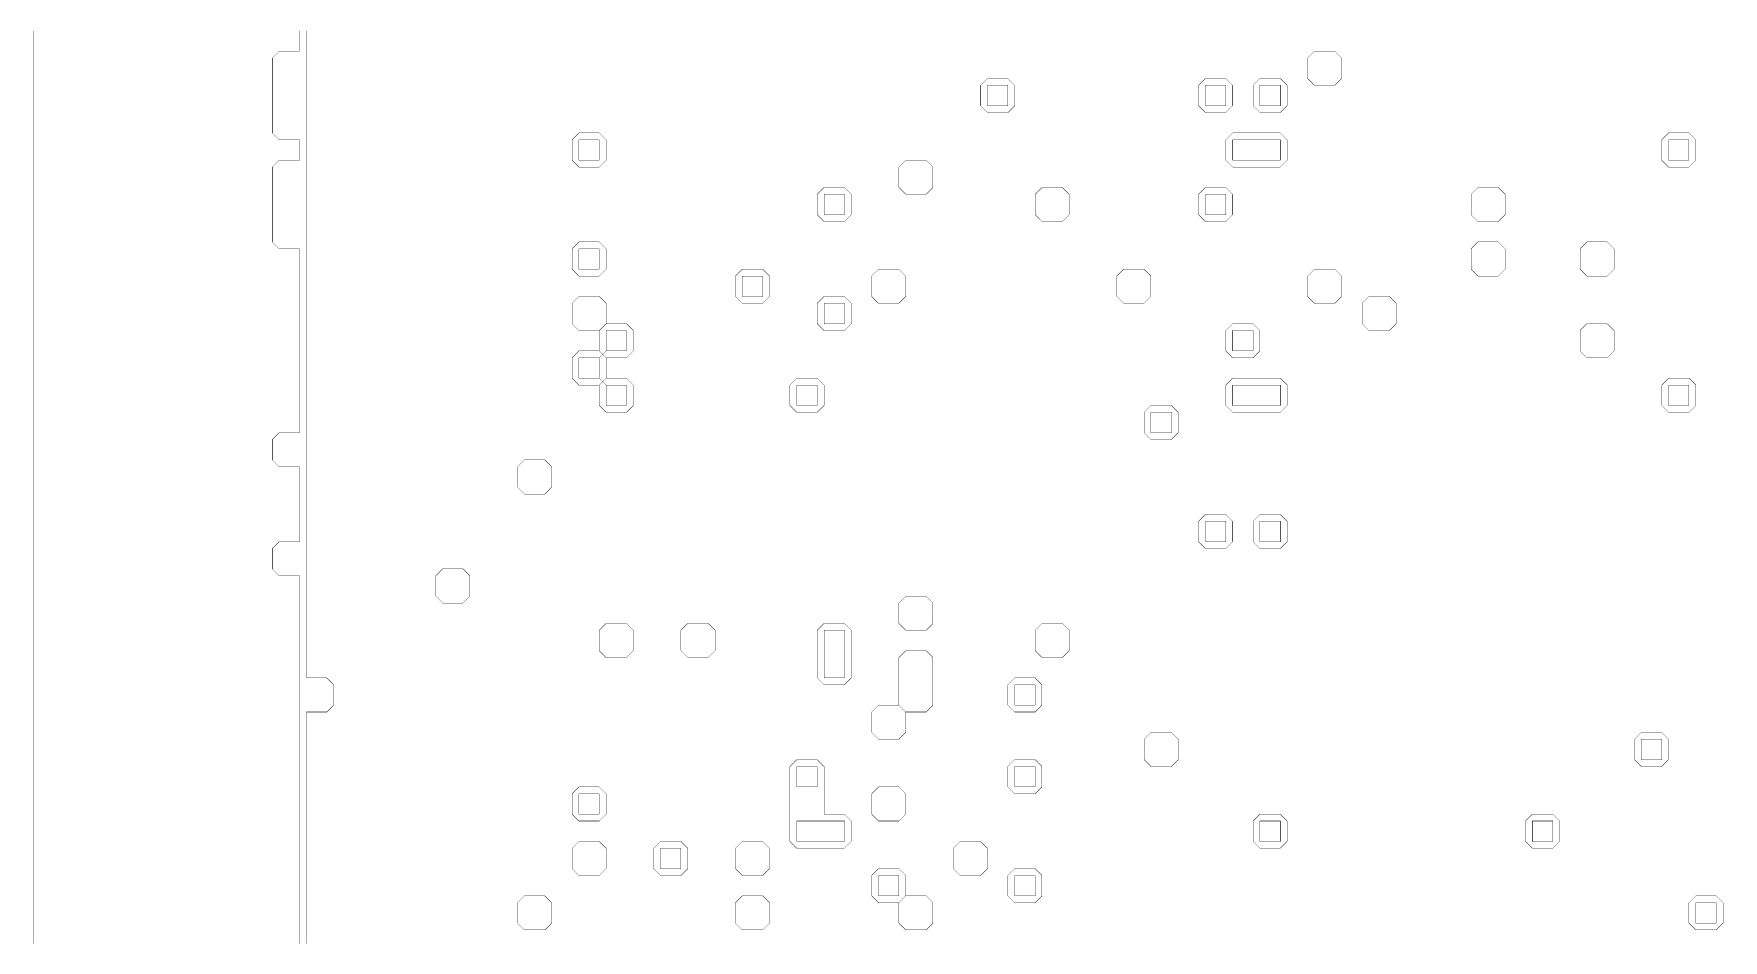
# Model space of a CAD drawing. Header units: metres. Extents: x 0 to 4990, y -4990 to 0.
# Drawn here: x 0 to 2422, y -2476 to -1176 of the extents above; entities that cross this region are included whole.
import ezdxf

# ---------------------------------------------------------------- set-up
doc = ezdxf.new("R2010")
doc.units = ezdxf.units.M
doc.layers.add('conductor', color=1, linetype='Continuous')
doc.layers.add('substrate', color=5, linetype='Continuous')

msp = doc.modelspace()

# ---------------------------------------------------------------- linework, layer by layer
at = {"layer": 'conductor', "const_width": 0.5}
msp.add_lwpolyline([(390.625, -1171.875), (390.625, -1181.640625), (390.625, -1191.40625), (390.625, -1201.171875), (390.625, -1210.9375), (390.625, -1220.703125), (390.625, -1230.46875), (390.625, -1240.234375), (390.625, -1250), (390.625, -1259.765625), (390.625, -1269.53125), (390.625, -1279.296875), (390.625, -1289.0625), (390.625, -1298.828125), (390.625, -1308.59375), (390.625, -1318.359375), (390.625, -1328.125), (390.625, -1337.890625), (390.625, -1347.65625), (390.625, -1357.421875), (390.625, -1367.1875), (390.625, -1376.953125), (390.625, -1386.71875), (390.625, -1396.484375), (390.625, -1406.25), (390.625, -1416.015625), (390.625, -1425.78125), (390.625, -1435.546875), (390.625, -1445.3125), (390.625, -1455.078125), (390.625, -1464.84375), (390.625, -1474.609375), (390.625, -1484.375), (390.625, -1494.140625), (390.625, -1503.90625), (390.625, -1513.671875), (390.625, -1523.4375), (390.625, -1533.203125), (390.625, -1542.96875), (390.625, -1552.734375), (390.625, -1562.5), (390.625, -1572.265625), (390.625, -1582.03125), (390.625, -1591.796875), (390.625, -1601.5625), (390.625, -1611.328125), (390.625, -1621.09375), (390.625, -1630.859375), (390.625, -1640.625), (390.625, -1650.390625), (390.625, -1660.15625), (390.625, -1669.921875), (390.625, -1679.6875), (390.625, -1689.453125), (390.625, -1699.21875), (390.625, -1708.984375), (390.625, -1718.75), (390.625, -1728.515625), (390.625, -1738.28125), (390.625, -1748.046875), (390.625, -1757.8125), (390.625, -1767.578125), (390.625, -1777.34375), (390.625, -1787.109375), (390.625, -1796.875), (390.625, -1806.640625), (390.625, -1816.40625), (390.625, -1826.171875), (390.625, -1835.9375), (390.625, -1845.703125), (390.625, -1855.46875), (390.625, -1865.234375), (390.625, -1875), (390.625, -1884.765625), (390.625, -1894.53125), (390.625, -1904.296875), (390.625, -1914.0625), (390.625, -1923.828125), (390.625, -1933.59375), (390.625, -1943.359375), (390.625, -1953.125), (390.625, -1962.890625), (390.625, -1972.65625), (390.625, -1982.421875), (390.625, -1992.1875), (390.625, -2001.953125), (390.625, -2011.71875), (390.625, -2021.484375), (390.625, -2031.25), (390.625, -2041.015625), (390.625, -2050.78125), (390.625, -2060.546875), (390.625, -2070.3125), (390.625, -2080.078125), (390.625, -2089.84375), (390.625, -2099.609375), (400.390625, -2099.609375), (410.15625, -2099.609375), (419.921875, -2099.609375), (429.6875, -2109.375), (429.6875, -2119.140625), (429.6875, -2128.90625), (429.6875, -2138.671875), (419.921875, -2148.4375), (410.15625, -2148.4375), (400.390625, -2148.4375), (390.625, -2148.4375), (390.625, -2158.203125), (390.625, -2167.96875), (390.625, -2177.734375), (390.625, -2187.5), (390.625, -2197.265625), (390.625, -2207.03125), (390.625, -2216.796875), (390.625, -2226.5625), (390.625, -2236.328125), (390.625, -2246.09375), (390.625, -2255.859375), (390.625, -2265.625), (390.625, -2275.390625), (390.625, -2285.15625), (390.625, -2294.921875), (390.625, -2304.6875), (390.625, -2314.453125), (390.625, -2324.21875), (390.625, -2333.984375), (390.625, -2343.75), (390.625, -2353.515625), (390.625, -2363.28125), (390.625, -2373.046875), (390.625, -2382.8125), (390.625, -2392.578125), (390.625, -2402.34375), (390.625, -2412.109375), (390.625, -2421.875), (390.625, -2431.640625), (390.625, -2441.40625), (390.625, -2451.171875), (390.625, -2460.9375), (390.625, -2470.703125), (390.625, -2480.46875)], dxfattribs=at)
for points in [[(1826.171875, -1210.9375), (1835.9375, -1201.171875), (1845.703125, -1201.171875), (1855.46875, -1201.171875), (1865.234375, -1201.171875), (1875, -1210.9375), (1875, -1220.703125), (1875, -1230.46875), (1875, -1240.234375), (1865.234375, -1250), (1855.46875, -1250), (1845.703125, -1250), (1835.9375, -1250), (1826.171875, -1240.234375), (1826.171875, -1230.46875), (1826.171875, -1220.703125)], [(1357.421875, -1250), (1367.1875, -1240.234375), (1376.953125, -1240.234375), (1386.71875, -1240.234375), (1396.484375, -1240.234375), (1406.25, -1250), (1406.25, -1259.765625), (1406.25, -1269.53125), (1406.25, -1279.296875), (1396.484375, -1289.0625), (1386.71875, -1289.0625), (1376.953125, -1289.0625), (1367.1875, -1289.0625), (1357.421875, -1279.296875), (1357.421875, -1269.53125), (1357.421875, -1259.765625)], [(1669.921875, -1250), (1679.6875, -1240.234375), (1689.453125, -1240.234375), (1699.21875, -1240.234375), (1708.984375, -1240.234375), (1718.75, -1250), (1718.75, -1259.765625), (1718.75, -1269.53125), (1718.75, -1279.296875), (1708.984375, -1289.0625), (1699.21875, -1289.0625), (1689.453125, -1289.0625), (1679.6875, -1289.0625), (1669.921875, -1279.296875), (1669.921875, -1269.53125), (1669.921875, -1259.765625)], [(1748.046875, -1250), (1757.8125, -1240.234375), (1767.578125, -1240.234375), (1777.34375, -1240.234375), (1787.109375, -1240.234375), (1796.875, -1250), (1796.875, -1259.765625), (1796.875, -1269.53125), (1796.875, -1279.296875), (1787.109375, -1289.0625), (1777.34375, -1289.0625), (1767.578125, -1289.0625), (1757.8125, -1289.0625), (1748.046875, -1279.296875), (1748.046875, -1269.53125), (1748.046875, -1259.765625)], [(771.484375, -1328.125), (781.25, -1318.359375), (791.015625, -1318.359375), (800.78125, -1318.359375), (810.546875, -1318.359375), (820.3125, -1328.125), (820.3125, -1337.890625), (820.3125, -1347.65625), (820.3125, -1357.421875), (810.546875, -1367.1875), (800.78125, -1367.1875), (791.015625, -1367.1875), (781.25, -1367.1875), (771.484375, -1357.421875), (771.484375, -1347.65625), (771.484375, -1337.890625)], [(1708.984375, -1328.125), (1718.75, -1318.359375), (1728.515625, -1318.359375), (1738.28125, -1318.359375), (1748.046875, -1318.359375), (1757.8125, -1318.359375), (1767.578125, -1318.359375), (1777.34375, -1318.359375), (1787.109375, -1318.359375), (1796.875, -1328.125), (1796.875, -1337.890625), (1796.875, -1347.65625), (1796.875, -1357.421875), (1787.109375, -1367.1875), (1777.34375, -1367.1875), (1767.578125, -1367.1875), (1757.8125, -1367.1875), (1748.046875, -1367.1875), (1738.28125, -1367.1875), (1728.515625, -1367.1875), (1718.75, -1367.1875), (1708.984375, -1357.421875), (1708.984375, -1347.65625), (1708.984375, -1337.890625)], [(2333.984375, -1328.125), (2343.75, -1318.359375), (2353.515625, -1318.359375), (2363.28125, -1318.359375), (2373.046875, -1318.359375), (2382.8125, -1328.125), (2382.8125, -1337.890625), (2382.8125, -1347.65625), (2382.8125, -1357.421875), (2373.046875, -1367.1875), (2363.28125, -1367.1875), (2353.515625, -1367.1875), (2343.75, -1367.1875), (2333.984375, -1357.421875), (2333.984375, -1347.65625), (2333.984375, -1337.890625)], [(1240.234375, -1367.1875), (1250, -1357.421875), (1259.765625, -1357.421875), (1269.53125, -1357.421875), (1279.296875, -1357.421875), (1289.0625, -1367.1875), (1289.0625, -1376.953125), (1289.0625, -1386.71875), (1289.0625, -1396.484375), (1279.296875, -1406.25), (1269.53125, -1406.25), (1259.765625, -1406.25), (1250, -1406.25), (1240.234375, -1396.484375), (1240.234375, -1386.71875), (1240.234375, -1376.953125)], [(1123.046875, -1406.25), (1132.8125, -1396.484375), (1142.578125, -1396.484375), (1152.34375, -1396.484375), (1162.109375, -1396.484375), (1171.875, -1406.25), (1171.875, -1416.015625), (1171.875, -1425.78125), (1171.875, -1435.546875), (1162.109375, -1445.3125), (1152.34375, -1445.3125), (1142.578125, -1445.3125), (1132.8125, -1445.3125), (1123.046875, -1435.546875), (1123.046875, -1425.78125), (1123.046875, -1416.015625)], [(1435.546875, -1406.25), (1445.3125, -1396.484375), (1455.078125, -1396.484375), (1464.84375, -1396.484375), (1474.609375, -1396.484375), (1484.375, -1406.25), (1484.375, -1416.015625), (1484.375, -1425.78125), (1484.375, -1435.546875), (1474.609375, -1445.3125), (1464.84375, -1445.3125), (1455.078125, -1445.3125), (1445.3125, -1445.3125), (1435.546875, -1435.546875), (1435.546875, -1425.78125), (1435.546875, -1416.015625)], [(1669.921875, -1406.25), (1679.6875, -1396.484375), (1689.453125, -1396.484375), (1699.21875, -1396.484375), (1708.984375, -1396.484375), (1718.75, -1406.25), (1718.75, -1416.015625), (1718.75, -1425.78125), (1718.75, -1435.546875), (1708.984375, -1445.3125), (1699.21875, -1445.3125), (1689.453125, -1445.3125), (1679.6875, -1445.3125), (1669.921875, -1435.546875), (1669.921875, -1425.78125), (1669.921875, -1416.015625)], [(2060.546875, -1406.25), (2070.3125, -1396.484375), (2080.078125, -1396.484375), (2089.84375, -1396.484375), (2099.609375, -1396.484375), (2109.375, -1406.25), (2109.375, -1416.015625), (2109.375, -1425.78125), (2109.375, -1435.546875), (2099.609375, -1445.3125), (2089.84375, -1445.3125), (2080.078125, -1445.3125), (2070.3125, -1445.3125), (2060.546875, -1435.546875), (2060.546875, -1425.78125), (2060.546875, -1416.015625)], [(771.484375, -1484.375), (781.25, -1474.609375), (791.015625, -1474.609375), (800.78125, -1474.609375), (810.546875, -1474.609375), (820.3125, -1484.375), (820.3125, -1494.140625), (820.3125, -1503.90625), (820.3125, -1513.671875), (810.546875, -1523.4375), (800.78125, -1523.4375), (791.015625, -1523.4375), (781.25, -1523.4375), (771.484375, -1513.671875), (771.484375, -1503.90625), (771.484375, -1494.140625)], [(2060.546875, -1484.375), (2070.3125, -1474.609375), (2080.078125, -1474.609375), (2089.84375, -1474.609375), (2099.609375, -1474.609375), (2109.375, -1484.375), (2109.375, -1494.140625), (2109.375, -1503.90625), (2109.375, -1513.671875), (2099.609375, -1523.4375), (2089.84375, -1523.4375), (2080.078125, -1523.4375), (2070.3125, -1523.4375), (2060.546875, -1513.671875), (2060.546875, -1503.90625), (2060.546875, -1494.140625)], [(2216.796875, -1484.375), (2226.5625, -1474.609375), (2236.328125, -1474.609375), (2246.09375, -1474.609375), (2255.859375, -1474.609375), (2265.625, -1484.375), (2265.625, -1494.140625), (2265.625, -1503.90625), (2265.625, -1513.671875), (2255.859375, -1523.4375), (2246.09375, -1523.4375), (2236.328125, -1523.4375), (2226.5625, -1523.4375), (2216.796875, -1513.671875), (2216.796875, -1503.90625), (2216.796875, -1494.140625)], [(1005.859375, -1523.4375), (1015.625, -1513.671875), (1025.390625, -1513.671875), (1035.15625, -1513.671875), (1044.921875, -1513.671875), (1054.6875, -1523.4375), (1054.6875, -1533.203125), (1054.6875, -1542.96875), (1054.6875, -1552.734375), (1044.921875, -1562.5), (1035.15625, -1562.5), (1025.390625, -1562.5), (1015.625, -1562.5), (1005.859375, -1552.734375), (1005.859375, -1542.96875), (1005.859375, -1533.203125)], [(1201.171875, -1523.4375), (1210.9375, -1513.671875), (1220.703125, -1513.671875), (1230.46875, -1513.671875), (1240.234375, -1513.671875), (1250, -1523.4375), (1250, -1533.203125), (1250, -1542.96875), (1250, -1552.734375), (1240.234375, -1562.5), (1230.46875, -1562.5), (1220.703125, -1562.5), (1210.9375, -1562.5), (1201.171875, -1552.734375), (1201.171875, -1542.96875), (1201.171875, -1533.203125)], [(1552.734375, -1523.4375), (1562.5, -1513.671875), (1572.265625, -1513.671875), (1582.03125, -1513.671875), (1591.796875, -1513.671875), (1601.5625, -1523.4375), (1601.5625, -1533.203125), (1601.5625, -1542.96875), (1601.5625, -1552.734375), (1591.796875, -1562.5), (1582.03125, -1562.5), (1572.265625, -1562.5), (1562.5, -1562.5), (1552.734375, -1552.734375), (1552.734375, -1542.96875), (1552.734375, -1533.203125)], [(1826.171875, -1523.4375), (1835.9375, -1513.671875), (1845.703125, -1513.671875), (1855.46875, -1513.671875), (1865.234375, -1513.671875), (1875, -1523.4375), (1875, -1533.203125), (1875, -1542.96875), (1875, -1552.734375), (1865.234375, -1562.5), (1855.46875, -1562.5), (1845.703125, -1562.5), (1835.9375, -1562.5), (1826.171875, -1552.734375), (1826.171875, -1542.96875), (1826.171875, -1533.203125)], [(771.484375, -1562.5), (781.25, -1552.734375), (791.015625, -1552.734375), (800.78125, -1552.734375), (810.546875, -1552.734375), (820.3125, -1562.5), (820.3125, -1572.265625), (820.3125, -1582.03125), (820.3125, -1591.796875), (810.546875, -1601.5625), (800.78125, -1601.5625), (791.015625, -1601.5625), (781.25, -1601.5625), (771.484375, -1591.796875), (771.484375, -1582.03125), (771.484375, -1572.265625)], [(1123.046875, -1562.5), (1132.8125, -1552.734375), (1142.578125, -1552.734375), (1152.34375, -1552.734375), (1162.109375, -1552.734375), (1171.875, -1562.5), (1171.875, -1572.265625), (1171.875, -1582.03125), (1171.875, -1591.796875), (1162.109375, -1601.5625), (1152.34375, -1601.5625), (1142.578125, -1601.5625), (1132.8125, -1601.5625), (1123.046875, -1591.796875), (1123.046875, -1582.03125), (1123.046875, -1572.265625)], [(1904.296875, -1562.5), (1914.0625, -1552.734375), (1923.828125, -1552.734375), (1933.59375, -1552.734375), (1943.359375, -1552.734375), (1953.125, -1562.5), (1953.125, -1572.265625), (1953.125, -1582.03125), (1953.125, -1591.796875), (1943.359375, -1601.5625), (1933.59375, -1601.5625), (1923.828125, -1601.5625), (1914.0625, -1601.5625), (1904.296875, -1591.796875), (1904.296875, -1582.03125), (1904.296875, -1572.265625)], [(810.546875, -1601.5625), (820.3125, -1591.796875), (830.078125, -1591.796875), (839.84375, -1591.796875), (849.609375, -1591.796875), (859.375, -1601.5625), (859.375, -1611.328125), (859.375, -1621.09375), (859.375, -1630.859375), (849.609375, -1640.625), (839.84375, -1640.625), (830.078125, -1640.625), (820.3125, -1640.625), (810.546875, -1630.859375), (810.546875, -1621.09375), (810.546875, -1611.328125)], [(1708.984375, -1601.5625), (1718.75, -1591.796875), (1728.515625, -1591.796875), (1738.28125, -1591.796875), (1748.046875, -1591.796875), (1757.8125, -1601.5625), (1757.8125, -1611.328125), (1757.8125, -1621.09375), (1757.8125, -1630.859375), (1748.046875, -1640.625), (1738.28125, -1640.625), (1728.515625, -1640.625), (1718.75, -1640.625), (1708.984375, -1630.859375), (1708.984375, -1621.09375), (1708.984375, -1611.328125)], [(2216.796875, -1601.5625), (2226.5625, -1591.796875), (2236.328125, -1591.796875), (2246.09375, -1591.796875), (2255.859375, -1591.796875), (2265.625, -1601.5625), (2265.625, -1611.328125), (2265.625, -1621.09375), (2265.625, -1630.859375), (2255.859375, -1640.625), (2246.09375, -1640.625), (2236.328125, -1640.625), (2226.5625, -1640.625), (2216.796875, -1630.859375), (2216.796875, -1621.09375), (2216.796875, -1611.328125)], [(771.484375, -1640.625), (781.25, -1630.859375), (791.015625, -1630.859375), (800.78125, -1630.859375), (810.546875, -1630.859375), (820.3125, -1640.625), (820.3125, -1650.390625), (820.3125, -1660.15625), (820.3125, -1669.921875), (810.546875, -1679.6875), (800.78125, -1679.6875), (791.015625, -1679.6875), (781.25, -1679.6875), (771.484375, -1669.921875), (771.484375, -1660.15625), (771.484375, -1650.390625)], [(810.546875, -1679.6875), (820.3125, -1669.921875), (830.078125, -1669.921875), (839.84375, -1669.921875), (849.609375, -1669.921875), (859.375, -1679.6875), (859.375, -1689.453125), (859.375, -1699.21875), (859.375, -1708.984375), (849.609375, -1718.75), (839.84375, -1718.75), (830.078125, -1718.75), (820.3125, -1718.75), (810.546875, -1708.984375), (810.546875, -1699.21875), (810.546875, -1689.453125)], [(1083.984375, -1679.6875), (1093.75, -1669.921875), (1103.515625, -1669.921875), (1113.28125, -1669.921875), (1123.046875, -1669.921875), (1132.8125, -1679.6875), (1132.8125, -1689.453125), (1132.8125, -1699.21875), (1132.8125, -1708.984375), (1123.046875, -1718.75), (1113.28125, -1718.75), (1103.515625, -1718.75), (1093.75, -1718.75), (1083.984375, -1708.984375), (1083.984375, -1699.21875), (1083.984375, -1689.453125)], [(1708.984375, -1679.6875), (1718.75, -1669.921875), (1728.515625, -1669.921875), (1738.28125, -1669.921875), (1748.046875, -1669.921875), (1757.8125, -1669.921875), (1767.578125, -1669.921875), (1777.34375, -1669.921875), (1787.109375, -1669.921875), (1796.875, -1679.6875), (1796.875, -1689.453125), (1796.875, -1699.21875), (1796.875, -1708.984375), (1787.109375, -1718.75), (1777.34375, -1718.75), (1767.578125, -1718.75), (1757.8125, -1718.75), (1748.046875, -1718.75), (1738.28125, -1718.75), (1728.515625, -1718.75), (1718.75, -1718.75), (1708.984375, -1708.984375), (1708.984375, -1699.21875), (1708.984375, -1689.453125)], [(2333.984375, -1679.6875), (2343.75, -1669.921875), (2353.515625, -1669.921875), (2363.28125, -1669.921875), (2373.046875, -1669.921875), (2382.8125, -1679.6875), (2382.8125, -1689.453125), (2382.8125, -1699.21875), (2382.8125, -1708.984375), (2373.046875, -1718.75), (2363.28125, -1718.75), (2353.515625, -1718.75), (2343.75, -1718.75), (2333.984375, -1708.984375), (2333.984375, -1699.21875), (2333.984375, -1689.453125)], [(1591.796875, -1718.75), (1601.5625, -1708.984375), (1611.328125, -1708.984375), (1621.09375, -1708.984375), (1630.859375, -1708.984375), (1640.625, -1718.75), (1640.625, -1728.515625), (1640.625, -1738.28125), (1640.625, -1748.046875), (1630.859375, -1757.8125), (1621.09375, -1757.8125), (1611.328125, -1757.8125), (1601.5625, -1757.8125), (1591.796875, -1748.046875), (1591.796875, -1738.28125), (1591.796875, -1728.515625)], [(693.359375, -1796.875), (703.125, -1787.109375), (712.890625, -1787.109375), (722.65625, -1787.109375), (732.421875, -1787.109375), (742.1875, -1796.875), (742.1875, -1806.640625), (742.1875, -1816.40625), (742.1875, -1826.171875), (732.421875, -1835.9375), (722.65625, -1835.9375), (712.890625, -1835.9375), (703.125, -1835.9375), (693.359375, -1826.171875), (693.359375, -1816.40625), (693.359375, -1806.640625)], [(1669.921875, -1875), (1679.6875, -1865.234375), (1689.453125, -1865.234375), (1699.21875, -1865.234375), (1708.984375, -1865.234375), (1718.75, -1875), (1718.75, -1884.765625), (1718.75, -1894.53125), (1718.75, -1904.296875), (1708.984375, -1914.0625), (1699.21875, -1914.0625), (1689.453125, -1914.0625), (1679.6875, -1914.0625), (1669.921875, -1904.296875), (1669.921875, -1894.53125), (1669.921875, -1884.765625)], [(1748.046875, -1875), (1757.8125, -1865.234375), (1767.578125, -1865.234375), (1777.34375, -1865.234375), (1787.109375, -1865.234375), (1796.875, -1875), (1796.875, -1884.765625), (1796.875, -1894.53125), (1796.875, -1904.296875), (1787.109375, -1914.0625), (1777.34375, -1914.0625), (1767.578125, -1914.0625), (1757.8125, -1914.0625), (1748.046875, -1904.296875), (1748.046875, -1894.53125), (1748.046875, -1884.765625)], [(576.171875, -1953.125), (585.9375, -1943.359375), (595.703125, -1943.359375), (605.46875, -1943.359375), (615.234375, -1943.359375), (625, -1953.125), (625, -1962.890625), (625, -1972.65625), (625, -1982.421875), (615.234375, -1992.1875), (605.46875, -1992.1875), (595.703125, -1992.1875), (585.9375, -1992.1875), (576.171875, -1982.421875), (576.171875, -1972.65625), (576.171875, -1962.890625)], [(1240.234375, -1992.1875), (1250, -1982.421875), (1259.765625, -1982.421875), (1269.53125, -1982.421875), (1279.296875, -1982.421875), (1289.0625, -1992.1875), (1289.0625, -2001.953125), (1289.0625, -2011.71875), (1289.0625, -2021.484375), (1279.296875, -2031.25), (1269.53125, -2031.25), (1259.765625, -2031.25), (1250, -2031.25), (1240.234375, -2021.484375), (1240.234375, -2011.71875), (1240.234375, -2001.953125)], [(810.546875, -2031.25), (820.3125, -2021.484375), (830.078125, -2021.484375), (839.84375, -2021.484375), (849.609375, -2021.484375), (859.375, -2031.25), (859.375, -2041.015625), (859.375, -2050.78125), (859.375, -2060.546875), (849.609375, -2070.3125), (839.84375, -2070.3125), (830.078125, -2070.3125), (820.3125, -2070.3125), (810.546875, -2060.546875), (810.546875, -2050.78125), (810.546875, -2041.015625)], [(927.734375, -2031.25), (937.5, -2021.484375), (947.265625, -2021.484375), (957.03125, -2021.484375), (966.796875, -2021.484375), (976.5625, -2031.25), (976.5625, -2041.015625), (976.5625, -2050.78125), (976.5625, -2060.546875), (966.796875, -2070.3125), (957.03125, -2070.3125), (947.265625, -2070.3125), (937.5, -2070.3125), (927.734375, -2060.546875), (927.734375, -2050.78125), (927.734375, -2041.015625)], [(1123.046875, -2031.25), (1132.8125, -2021.484375), (1142.578125, -2021.484375), (1152.34375, -2021.484375), (1162.109375, -2021.484375), (1171.875, -2031.25), (1171.875, -2041.015625), (1171.875, -2050.78125), (1171.875, -2060.546875), (1171.875, -2070.3125), (1171.875, -2080.078125), (1171.875, -2089.84375), (1171.875, -2099.609375), (1162.109375, -2109.375), (1152.34375, -2109.375), (1142.578125, -2109.375), (1132.8125, -2109.375), (1123.046875, -2099.609375), (1123.046875, -2089.84375), (1123.046875, -2080.078125), (1123.046875, -2070.3125), (1123.046875, -2060.546875), (1123.046875, -2050.78125), (1123.046875, -2041.015625)], [(1435.546875, -2031.25), (1445.3125, -2021.484375), (1455.078125, -2021.484375), (1464.84375, -2021.484375), (1474.609375, -2021.484375), (1484.375, -2031.25), (1484.375, -2041.015625), (1484.375, -2050.78125), (1484.375, -2060.546875), (1474.609375, -2070.3125), (1464.84375, -2070.3125), (1455.078125, -2070.3125), (1445.3125, -2070.3125), (1435.546875, -2060.546875), (1435.546875, -2050.78125), (1435.546875, -2041.015625)], [(1240.234375, -2070.3125), (1250, -2060.546875), (1259.765625, -2060.546875), (1269.53125, -2060.546875), (1279.296875, -2060.546875), (1289.0625, -2070.3125), (1289.0625, -2080.078125), (1289.0625, -2089.84375), (1289.0625, -2099.609375), (1289.0625, -2109.375), (1289.0625, -2119.140625), (1289.0625, -2128.90625), (1289.0625, -2138.671875), (1279.296875, -2148.4375), (1269.53125, -2148.4375), (1259.765625, -2148.4375), (1250, -2148.4375), (1240.234375, -2138.671875), (1240.234375, -2128.90625), (1240.234375, -2119.140625), (1240.234375, -2109.375), (1240.234375, -2099.609375), (1240.234375, -2089.84375), (1240.234375, -2080.078125)], [(1396.484375, -2109.375), (1406.25, -2099.609375), (1416.015625, -2099.609375), (1425.78125, -2099.609375), (1435.546875, -2099.609375), (1445.3125, -2109.375), (1445.3125, -2119.140625), (1445.3125, -2128.90625), (1445.3125, -2138.671875), (1435.546875, -2148.4375), (1425.78125, -2148.4375), (1416.015625, -2148.4375), (1406.25, -2148.4375), (1396.484375, -2138.671875), (1396.484375, -2128.90625), (1396.484375, -2119.140625)], [(1201.171875, -2148.4375), (1210.9375, -2138.671875), (1220.703125, -2138.671875), (1230.46875, -2138.671875), (1240.234375, -2138.671875), (1250, -2148.4375), (1250, -2158.203125), (1250, -2167.96875), (1250, -2177.734375), (1240.234375, -2187.5), (1230.46875, -2187.5), (1220.703125, -2187.5), (1210.9375, -2187.5), (1201.171875, -2177.734375), (1201.171875, -2167.96875), (1201.171875, -2158.203125)], [(1591.796875, -2187.5), (1601.5625, -2177.734375), (1611.328125, -2177.734375), (1621.09375, -2177.734375), (1630.859375, -2177.734375), (1640.625, -2187.5), (1640.625, -2197.265625), (1640.625, -2207.03125), (1640.625, -2216.796875), (1630.859375, -2226.5625), (1621.09375, -2226.5625), (1611.328125, -2226.5625), (1601.5625, -2226.5625), (1591.796875, -2216.796875), (1591.796875, -2207.03125), (1591.796875, -2197.265625)], [(2294.921875, -2187.5), (2304.6875, -2177.734375), (2314.453125, -2177.734375), (2324.21875, -2177.734375), (2333.984375, -2177.734375), (2343.75, -2187.5), (2343.75, -2197.265625), (2343.75, -2207.03125), (2343.75, -2216.796875), (2333.984375, -2226.5625), (2324.21875, -2226.5625), (2314.453125, -2226.5625), (2304.6875, -2226.5625), (2294.921875, -2216.796875), (2294.921875, -2207.03125), (2294.921875, -2197.265625)], [(1083.984375, -2226.5625), (1093.75, -2216.796875), (1103.515625, -2216.796875), (1113.28125, -2216.796875), (1123.046875, -2216.796875), (1132.8125, -2226.5625), (1132.8125, -2236.328125), (1132.8125, -2246.09375), (1132.8125, -2255.859375), (1132.8125, -2265.625), (1132.8125, -2275.390625), (1132.8125, -2285.15625), (1132.8125, -2294.921875), (1142.578125, -2294.921875), (1152.34375, -2294.921875), (1162.109375, -2294.921875), (1171.875, -2304.6875), (1171.875, -2314.453125), (1171.875, -2324.21875), (1171.875, -2333.984375), (1162.109375, -2343.75), (1152.34375, -2343.75), (1142.578125, -2343.75), (1132.8125, -2343.75), (1123.046875, -2343.75), (1113.28125, -2343.75), (1103.515625, -2343.75), (1093.75, -2343.75), (1083.984375, -2333.984375), (1083.984375, -2324.21875), (1083.984375, -2314.453125), (1083.984375, -2304.6875), (1083.984375, -2294.921875), (1083.984375, -2285.15625), (1083.984375, -2275.390625), (1083.984375, -2265.625), (1083.984375, -2255.859375), (1083.984375, -2246.09375), (1083.984375, -2236.328125)], [(1396.484375, -2226.5625), (1406.25, -2216.796875), (1416.015625, -2216.796875), (1425.78125, -2216.796875), (1435.546875, -2216.796875), (1445.3125, -2226.5625), (1445.3125, -2236.328125), (1445.3125, -2246.09375), (1445.3125, -2255.859375), (1435.546875, -2265.625), (1425.78125, -2265.625), (1416.015625, -2265.625), (1406.25, -2265.625), (1396.484375, -2255.859375), (1396.484375, -2246.09375), (1396.484375, -2236.328125)], [(771.484375, -2265.625), (781.25, -2255.859375), (791.015625, -2255.859375), (800.78125, -2255.859375), (810.546875, -2255.859375), (820.3125, -2265.625), (820.3125, -2275.390625), (820.3125, -2285.15625), (820.3125, -2294.921875), (810.546875, -2304.6875), (800.78125, -2304.6875), (791.015625, -2304.6875), (781.25, -2304.6875), (771.484375, -2294.921875), (771.484375, -2285.15625), (771.484375, -2275.390625)], [(1201.171875, -2265.625), (1210.9375, -2255.859375), (1220.703125, -2255.859375), (1230.46875, -2255.859375), (1240.234375, -2255.859375), (1250, -2265.625), (1250, -2275.390625), (1250, -2285.15625), (1250, -2294.921875), (1240.234375, -2304.6875), (1230.46875, -2304.6875), (1220.703125, -2304.6875), (1210.9375, -2304.6875), (1201.171875, -2294.921875), (1201.171875, -2285.15625), (1201.171875, -2275.390625)], [(1748.046875, -2304.6875), (1757.8125, -2294.921875), (1767.578125, -2294.921875), (1777.34375, -2294.921875), (1787.109375, -2294.921875), (1796.875, -2304.6875), (1796.875, -2314.453125), (1796.875, -2324.21875), (1796.875, -2333.984375), (1787.109375, -2343.75), (1777.34375, -2343.75), (1767.578125, -2343.75), (1757.8125, -2343.75), (1748.046875, -2333.984375), (1748.046875, -2324.21875), (1748.046875, -2314.453125)], [(2138.671875, -2304.6875), (2148.4375, -2294.921875), (2158.203125, -2294.921875), (2167.96875, -2294.921875), (2177.734375, -2294.921875), (2187.5, -2304.6875), (2187.5, -2314.453125), (2187.5, -2324.21875), (2187.5, -2333.984375), (2177.734375, -2343.75), (2167.96875, -2343.75), (2158.203125, -2343.75), (2148.4375, -2343.75), (2138.671875, -2333.984375), (2138.671875, -2324.21875), (2138.671875, -2314.453125)], [(771.484375, -2343.75), (781.25, -2333.984375), (791.015625, -2333.984375), (800.78125, -2333.984375), (810.546875, -2333.984375), (820.3125, -2343.75), (820.3125, -2353.515625), (820.3125, -2363.28125), (820.3125, -2373.046875), (810.546875, -2382.8125), (800.78125, -2382.8125), (791.015625, -2382.8125), (781.25, -2382.8125), (771.484375, -2373.046875), (771.484375, -2363.28125), (771.484375, -2353.515625)], [(888.671875, -2343.75), (898.4375, -2333.984375), (908.203125, -2333.984375), (917.96875, -2333.984375), (927.734375, -2333.984375), (937.5, -2343.75), (937.5, -2353.515625), (937.5, -2363.28125), (937.5, -2373.046875), (927.734375, -2382.8125), (917.96875, -2382.8125), (908.203125, -2382.8125), (898.4375, -2382.8125), (888.671875, -2373.046875), (888.671875, -2363.28125), (888.671875, -2353.515625)], [(1005.859375, -2343.75), (1015.625, -2333.984375), (1025.390625, -2333.984375), (1035.15625, -2333.984375), (1044.921875, -2333.984375), (1054.6875, -2343.75), (1054.6875, -2353.515625), (1054.6875, -2363.28125), (1054.6875, -2373.046875), (1044.921875, -2382.8125), (1035.15625, -2382.8125), (1025.390625, -2382.8125), (1015.625, -2382.8125), (1005.859375, -2373.046875), (1005.859375, -2363.28125), (1005.859375, -2353.515625)], [(1318.359375, -2343.75), (1328.125, -2333.984375), (1337.890625, -2333.984375), (1347.65625, -2333.984375), (1357.421875, -2333.984375), (1367.1875, -2343.75), (1367.1875, -2353.515625), (1367.1875, -2363.28125), (1367.1875, -2373.046875), (1357.421875, -2382.8125), (1347.65625, -2382.8125), (1337.890625, -2382.8125), (1328.125, -2382.8125), (1318.359375, -2373.046875), (1318.359375, -2363.28125), (1318.359375, -2353.515625)], [(1201.171875, -2382.8125), (1210.9375, -2373.046875), (1220.703125, -2373.046875), (1230.46875, -2373.046875), (1240.234375, -2373.046875), (1250, -2382.8125), (1250, -2392.578125), (1250, -2402.34375), (1250, -2412.109375), (1240.234375, -2421.875), (1230.46875, -2421.875), (1220.703125, -2421.875), (1210.9375, -2421.875), (1201.171875, -2412.109375), (1201.171875, -2402.34375), (1201.171875, -2392.578125)], [(1396.484375, -2382.8125), (1406.25, -2373.046875), (1416.015625, -2373.046875), (1425.78125, -2373.046875), (1435.546875, -2373.046875), (1445.3125, -2382.8125), (1445.3125, -2392.578125), (1445.3125, -2402.34375), (1445.3125, -2412.109375), (1435.546875, -2421.875), (1425.78125, -2421.875), (1416.015625, -2421.875), (1406.25, -2421.875), (1396.484375, -2412.109375), (1396.484375, -2402.34375), (1396.484375, -2392.578125)], [(693.359375, -2421.875), (703.125, -2412.109375), (712.890625, -2412.109375), (722.65625, -2412.109375), (732.421875, -2412.109375), (742.1875, -2421.875), (742.1875, -2431.640625), (742.1875, -2441.40625), (742.1875, -2451.171875), (732.421875, -2460.9375), (722.65625, -2460.9375), (712.890625, -2460.9375), (703.125, -2460.9375), (693.359375, -2451.171875), (693.359375, -2441.40625), (693.359375, -2431.640625)], [(1005.859375, -2421.875), (1015.625, -2412.109375), (1025.390625, -2412.109375), (1035.15625, -2412.109375), (1044.921875, -2412.109375), (1054.6875, -2421.875), (1054.6875, -2431.640625), (1054.6875, -2441.40625), (1054.6875, -2451.171875), (1044.921875, -2460.9375), (1035.15625, -2460.9375), (1025.390625, -2460.9375), (1015.625, -2460.9375), (1005.859375, -2451.171875), (1005.859375, -2441.40625), (1005.859375, -2431.640625)], [(1240.234375, -2421.875), (1250, -2412.109375), (1259.765625, -2412.109375), (1269.53125, -2412.109375), (1279.296875, -2412.109375), (1289.0625, -2421.875), (1289.0625, -2431.640625), (1289.0625, -2441.40625), (1289.0625, -2451.171875), (1279.296875, -2460.9375), (1269.53125, -2460.9375), (1259.765625, -2460.9375), (1250, -2460.9375), (1240.234375, -2451.171875), (1240.234375, -2441.40625), (1240.234375, -2431.640625)], [(2373.046875, -2421.875), (2382.8125, -2412.109375), (2392.578125, -2412.109375), (2402.34375, -2412.109375), (2412.109375, -2412.109375), (2421.875, -2421.875), (2421.875, -2431.640625), (2421.875, -2441.40625), (2421.875, -2451.171875), (2412.109375, -2460.9375), (2402.34375, -2460.9375), (2392.578125, -2460.9375), (2382.8125, -2460.9375), (2373.046875, -2451.171875), (2373.046875, -2441.40625), (2373.046875, -2431.640625)]]:
    msp.add_lwpolyline(points, close=True, dxfattribs=at)
at = {"layer": 'substrate', "const_width": 0.5}
for points in [[(0, -1171.875), (0, -1181.640625), (0, -1191.40625), (0, -1201.171875), (0, -1210.9375), (0, -1220.703125), (0, -1230.46875), (0, -1240.234375), (0, -1250), (0, -1259.765625), (0, -1269.53125), (0, -1279.296875), (0, -1289.0625), (0, -1298.828125), (0, -1308.59375), (0, -1318.359375), (0, -1328.125), (0, -1337.890625), (0, -1347.65625), (0, -1357.421875), (0, -1367.1875), (0, -1376.953125), (0, -1386.71875), (0, -1396.484375), (0, -1406.25), (0, -1416.015625), (0, -1425.78125), (0, -1435.546875), (0, -1445.3125), (0, -1455.078125), (0, -1464.84375), (0, -1474.609375), (0, -1484.375), (0, -1494.140625), (0, -1503.90625), (0, -1513.671875), (0, -1523.4375), (0, -1533.203125), (0, -1542.96875), (0, -1552.734375), (0, -1562.5), (0, -1572.265625), (0, -1582.03125), (0, -1591.796875), (0, -1601.5625), (0, -1611.328125), (0, -1621.09375), (0, -1630.859375), (0, -1640.625), (0, -1650.390625), (0, -1660.15625), (0, -1669.921875), (0, -1679.6875), (0, -1689.453125), (0, -1699.21875), (0, -1708.984375), (0, -1718.75), (0, -1728.515625), (0, -1738.28125), (0, -1748.046875), (0, -1757.8125), (0, -1767.578125), (0, -1777.34375), (0, -1787.109375), (0, -1796.875), (0, -1806.640625), (0, -1816.40625), (0, -1826.171875), (0, -1835.9375), (0, -1845.703125), (0, -1855.46875), (0, -1865.234375), (0, -1875), (0, -1884.765625), (0, -1894.53125), (0, -1904.296875), (0, -1914.0625), (0, -1923.828125), (0, -1933.59375), (0, -1943.359375), (0, -1953.125), (0, -1962.890625), (0, -1972.65625), (0, -1982.421875), (0, -1992.1875), (0, -2001.953125), (0, -2011.71875), (0, -2021.484375), (0, -2031.25), (0, -2041.015625), (0, -2050.78125), (0, -2060.546875), (0, -2070.3125), (0, -2080.078125), (0, -2089.84375), (0, -2099.609375), (0, -2109.375), (0, -2119.140625), (0, -2128.90625), (0, -2138.671875), (0, -2148.4375), (0, -2158.203125), (0, -2167.96875), (0, -2177.734375), (0, -2187.5), (0, -2197.265625), (0, -2207.03125), (0, -2216.796875), (0, -2226.5625), (0, -2236.328125), (0, -2246.09375), (0, -2255.859375), (0, -2265.625), (0, -2275.390625), (0, -2285.15625), (0, -2294.921875), (0, -2304.6875), (0, -2314.453125), (0, -2324.21875), (0, -2333.984375), (0, -2343.75), (0, -2353.515625), (0, -2363.28125), (0, -2373.046875), (0, -2382.8125), (0, -2392.578125), (0, -2402.34375), (0, -2412.109375), (0, -2421.875), (0, -2431.640625), (0, -2441.40625), (0, -2451.171875), (0, -2460.9375), (0, -2470.703125), (0, -2480.46875)], [(380.859375, -2480.46875), (380.859375, -2470.703125), (380.859375, -2460.9375), (380.859375, -2451.171875), (380.859375, -2441.40625), (380.859375, -2431.640625), (380.859375, -2421.875), (380.859375, -2412.109375), (380.859375, -2402.34375), (380.859375, -2392.578125), (380.859375, -2382.8125), (380.859375, -2373.046875), (380.859375, -2363.28125), (380.859375, -2353.515625), (380.859375, -2343.75), (380.859375, -2333.984375), (380.859375, -2324.21875), (380.859375, -2314.453125), (380.859375, -2304.6875), (380.859375, -2294.921875), (380.859375, -2285.15625), (380.859375, -2275.390625), (380.859375, -2265.625), (380.859375, -2255.859375), (380.859375, -2246.09375), (380.859375, -2236.328125), (380.859375, -2226.5625), (380.859375, -2216.796875), (380.859375, -2207.03125), (380.859375, -2197.265625), (380.859375, -2187.5), (380.859375, -2177.734375), (380.859375, -2167.96875), (380.859375, -2158.203125), (380.859375, -2148.4375), (380.859375, -2138.671875), (380.859375, -2128.90625), (380.859375, -2119.140625), (380.859375, -2109.375), (380.859375, -2099.609375), (380.859375, -2089.84375), (380.859375, -2080.078125), (380.859375, -2070.3125), (380.859375, -2060.546875), (380.859375, -2050.78125), (380.859375, -2041.015625), (380.859375, -2031.25), (380.859375, -2021.484375), (380.859375, -2011.71875), (380.859375, -2001.953125), (380.859375, -1992.1875), (380.859375, -1982.421875), (380.859375, -1972.65625), (380.859375, -1962.890625), (380.859375, -1953.125), (371.09375, -1953.125), (361.328125, -1953.125), (351.5625, -1953.125), (341.796875, -1943.359375), (341.796875, -1933.59375), (341.796875, -1923.828125), (341.796875, -1914.0625), (351.5625, -1904.296875), (361.328125, -1904.296875), (371.09375, -1904.296875), (380.859375, -1904.296875), (380.859375, -1894.53125), (380.859375, -1884.765625), (380.859375, -1875), (380.859375, -1865.234375), (380.859375, -1855.46875), (380.859375, -1845.703125), (380.859375, -1835.9375), (380.859375, -1826.171875), (380.859375, -1816.40625), (380.859375, -1806.640625), (380.859375, -1796.875), (371.09375, -1796.875), (361.328125, -1796.875), (351.5625, -1796.875), (341.796875, -1787.109375), (341.796875, -1777.34375), (341.796875, -1767.578125), (341.796875, -1757.8125), (351.5625, -1748.046875), (361.328125, -1748.046875), (371.09375, -1748.046875), (380.859375, -1748.046875), (380.859375, -1738.28125), (380.859375, -1728.515625), (380.859375, -1718.75), (380.859375, -1708.984375), (380.859375, -1699.21875), (380.859375, -1689.453125), (380.859375, -1679.6875), (380.859375, -1669.921875), (380.859375, -1660.15625), (380.859375, -1650.390625), (380.859375, -1640.625), (380.859375, -1630.859375), (380.859375, -1621.09375), (380.859375, -1611.328125), (380.859375, -1601.5625), (380.859375, -1591.796875), (380.859375, -1582.03125), (380.859375, -1572.265625), (380.859375, -1562.5), (380.859375, -1552.734375), (380.859375, -1542.96875), (380.859375, -1533.203125), (380.859375, -1523.4375), (380.859375, -1513.671875), (380.859375, -1503.90625), (380.859375, -1494.140625), (380.859375, -1484.375), (371.09375, -1484.375), (361.328125, -1484.375), (351.5625, -1484.375), (341.796875, -1474.609375), (341.796875, -1464.84375), (341.796875, -1455.078125), (341.796875, -1445.3125), (341.796875, -1435.546875), (341.796875, -1425.78125), (341.796875, -1416.015625), (341.796875, -1406.25), (341.796875, -1396.484375), (341.796875, -1386.71875), (341.796875, -1376.953125), (341.796875, -1367.1875), (351.5625, -1357.421875), (361.328125, -1357.421875), (371.09375, -1357.421875), (380.859375, -1357.421875), (380.859375, -1347.65625), (380.859375, -1337.890625), (380.859375, -1328.125), (371.09375, -1328.125), (361.328125, -1328.125), (351.5625, -1328.125), (341.796875, -1318.359375), (341.796875, -1308.59375), (341.796875, -1298.828125), (341.796875, -1289.0625), (341.796875, -1279.296875), (341.796875, -1269.53125), (341.796875, -1259.765625), (341.796875, -1250), (341.796875, -1240.234375), (341.796875, -1230.46875), (341.796875, -1220.703125), (341.796875, -1210.9375), (351.5625, -1201.171875), (361.328125, -1201.171875), (371.09375, -1201.171875), (380.859375, -1201.171875), (380.859375, -1191.40625), (380.859375, -1181.640625), (380.859375, -1171.875)]]:
    msp.add_lwpolyline(points, dxfattribs=at)
for points in [[(1367.1875, -1250), (1367.1875, -1259.765625), (1367.1875, -1269.53125), (1367.1875, -1279.296875), (1376.953125, -1279.296875), (1386.71875, -1279.296875), (1396.484375, -1279.296875), (1396.484375, -1269.53125), (1396.484375, -1259.765625), (1396.484375, -1250), (1386.71875, -1250), (1376.953125, -1250)], [(1679.6875, -1250), (1679.6875, -1259.765625), (1679.6875, -1269.53125), (1679.6875, -1279.296875), (1689.453125, -1279.296875), (1699.21875, -1279.296875), (1708.984375, -1279.296875), (1708.984375, -1269.53125), (1708.984375, -1259.765625), (1708.984375, -1250), (1699.21875, -1250), (1689.453125, -1250)], [(1757.8125, -1250), (1757.8125, -1259.765625), (1757.8125, -1269.53125), (1757.8125, -1279.296875), (1767.578125, -1279.296875), (1777.34375, -1279.296875), (1787.109375, -1279.296875), (1787.109375, -1269.53125), (1787.109375, -1259.765625), (1787.109375, -1250), (1777.34375, -1250), (1767.578125, -1250)], [(781.25, -1328.125), (781.25, -1337.890625), (781.25, -1347.65625), (781.25, -1357.421875), (791.015625, -1357.421875), (800.78125, -1357.421875), (810.546875, -1357.421875), (810.546875, -1347.65625), (810.546875, -1337.890625), (810.546875, -1328.125), (800.78125, -1328.125), (791.015625, -1328.125)], [(1718.75, -1328.125), (1718.75, -1337.890625), (1718.75, -1347.65625), (1718.75, -1357.421875), (1728.515625, -1357.421875), (1738.28125, -1357.421875), (1748.046875, -1357.421875), (1757.8125, -1357.421875), (1767.578125, -1357.421875), (1777.34375, -1357.421875), (1787.109375, -1357.421875), (1787.109375, -1347.65625), (1787.109375, -1337.890625), (1787.109375, -1328.125), (1777.34375, -1328.125), (1767.578125, -1328.125), (1757.8125, -1328.125), (1748.046875, -1328.125), (1738.28125, -1328.125), (1728.515625, -1328.125)], [(2343.75, -1328.125), (2343.75, -1337.890625), (2343.75, -1347.65625), (2343.75, -1357.421875), (2353.515625, -1357.421875), (2363.28125, -1357.421875), (2373.046875, -1357.421875), (2373.046875, -1347.65625), (2373.046875, -1337.890625), (2373.046875, -1328.125), (2363.28125, -1328.125), (2353.515625, -1328.125)], [(1132.8125, -1406.25), (1132.8125, -1416.015625), (1132.8125, -1425.78125), (1132.8125, -1435.546875), (1142.578125, -1435.546875), (1152.34375, -1435.546875), (1162.109375, -1435.546875), (1162.109375, -1425.78125), (1162.109375, -1416.015625), (1162.109375, -1406.25), (1152.34375, -1406.25), (1142.578125, -1406.25)], [(1679.6875, -1406.25), (1679.6875, -1416.015625), (1679.6875, -1425.78125), (1679.6875, -1435.546875), (1689.453125, -1435.546875), (1699.21875, -1435.546875), (1708.984375, -1435.546875), (1708.984375, -1425.78125), (1708.984375, -1416.015625), (1708.984375, -1406.25), (1699.21875, -1406.25), (1689.453125, -1406.25)], [(781.25, -1484.375), (781.25, -1494.140625), (781.25, -1503.90625), (781.25, -1513.671875), (791.015625, -1513.671875), (800.78125, -1513.671875), (810.546875, -1513.671875), (810.546875, -1503.90625), (810.546875, -1494.140625), (810.546875, -1484.375), (800.78125, -1484.375), (791.015625, -1484.375)], [(1015.625, -1523.4375), (1015.625, -1533.203125), (1015.625, -1542.96875), (1015.625, -1552.734375), (1025.390625, -1552.734375), (1035.15625, -1552.734375), (1044.921875, -1552.734375), (1044.921875, -1542.96875), (1044.921875, -1533.203125), (1044.921875, -1523.4375), (1035.15625, -1523.4375), (1025.390625, -1523.4375)], [(1132.8125, -1562.5), (1132.8125, -1572.265625), (1132.8125, -1582.03125), (1132.8125, -1591.796875), (1142.578125, -1591.796875), (1152.34375, -1591.796875), (1162.109375, -1591.796875), (1162.109375, -1582.03125), (1162.109375, -1572.265625), (1162.109375, -1562.5), (1152.34375, -1562.5), (1142.578125, -1562.5)], [(820.3125, -1601.5625), (820.3125, -1611.328125), (820.3125, -1621.09375), (820.3125, -1630.859375), (810.546875, -1640.625), (800.78125, -1640.625), (791.015625, -1640.625), (781.25, -1640.625), (781.25, -1650.390625), (781.25, -1660.15625), (781.25, -1669.921875), (791.015625, -1669.921875), (800.78125, -1669.921875), (810.546875, -1669.921875), (820.3125, -1679.6875), (820.3125, -1689.453125), (820.3125, -1699.21875), (820.3125, -1708.984375), (830.078125, -1708.984375), (839.84375, -1708.984375), (849.609375, -1708.984375), (849.609375, -1699.21875), (849.609375, -1689.453125), (849.609375, -1679.6875), (839.84375, -1679.6875), (830.078125, -1679.6875), (820.3125, -1679.6875), (810.546875, -1669.921875), (810.546875, -1660.15625), (810.546875, -1650.390625), (810.546875, -1640.625), (820.3125, -1630.859375), (830.078125, -1630.859375), (839.84375, -1630.859375), (849.609375, -1630.859375), (849.609375, -1621.09375), (849.609375, -1611.328125), (849.609375, -1601.5625), (839.84375, -1601.5625), (830.078125, -1601.5625)], [(1718.75, -1601.5625), (1718.75, -1611.328125), (1718.75, -1621.09375), (1718.75, -1630.859375), (1728.515625, -1630.859375), (1738.28125, -1630.859375), (1748.046875, -1630.859375), (1748.046875, -1621.09375), (1748.046875, -1611.328125), (1748.046875, -1601.5625), (1738.28125, -1601.5625), (1728.515625, -1601.5625)], [(1093.75, -1679.6875), (1093.75, -1689.453125), (1093.75, -1699.21875), (1093.75, -1708.984375), (1103.515625, -1708.984375), (1113.28125, -1708.984375), (1123.046875, -1708.984375), (1123.046875, -1699.21875), (1123.046875, -1689.453125), (1123.046875, -1679.6875), (1113.28125, -1679.6875), (1103.515625, -1679.6875)], [(1718.75, -1679.6875), (1718.75, -1689.453125), (1718.75, -1699.21875), (1718.75, -1708.984375), (1728.515625, -1708.984375), (1738.28125, -1708.984375), (1748.046875, -1708.984375), (1757.8125, -1708.984375), (1767.578125, -1708.984375), (1777.34375, -1708.984375), (1787.109375, -1708.984375), (1787.109375, -1699.21875), (1787.109375, -1689.453125), (1787.109375, -1679.6875), (1777.34375, -1679.6875), (1767.578125, -1679.6875), (1757.8125, -1679.6875), (1748.046875, -1679.6875), (1738.28125, -1679.6875), (1728.515625, -1679.6875)], [(2343.75, -1679.6875), (2343.75, -1689.453125), (2343.75, -1699.21875), (2343.75, -1708.984375), (2353.515625, -1708.984375), (2363.28125, -1708.984375), (2373.046875, -1708.984375), (2373.046875, -1699.21875), (2373.046875, -1689.453125), (2373.046875, -1679.6875), (2363.28125, -1679.6875), (2353.515625, -1679.6875)], [(1601.5625, -1718.75), (1601.5625, -1728.515625), (1601.5625, -1738.28125), (1601.5625, -1748.046875), (1611.328125, -1748.046875), (1621.09375, -1748.046875), (1630.859375, -1748.046875), (1630.859375, -1738.28125), (1630.859375, -1728.515625), (1630.859375, -1718.75), (1621.09375, -1718.75), (1611.328125, -1718.75)], [(1679.6875, -1875), (1679.6875, -1884.765625), (1679.6875, -1894.53125), (1679.6875, -1904.296875), (1689.453125, -1904.296875), (1699.21875, -1904.296875), (1708.984375, -1904.296875), (1708.984375, -1894.53125), (1708.984375, -1884.765625), (1708.984375, -1875), (1699.21875, -1875), (1689.453125, -1875)], [(1757.8125, -1875), (1757.8125, -1884.765625), (1757.8125, -1894.53125), (1757.8125, -1904.296875), (1767.578125, -1904.296875), (1777.34375, -1904.296875), (1787.109375, -1904.296875), (1787.109375, -1894.53125), (1787.109375, -1884.765625), (1787.109375, -1875), (1777.34375, -1875), (1767.578125, -1875)], [(1132.8125, -2031.25), (1132.8125, -2041.015625), (1132.8125, -2050.78125), (1132.8125, -2060.546875), (1132.8125, -2070.3125), (1132.8125, -2080.078125), (1132.8125, -2089.84375), (1132.8125, -2099.609375), (1142.578125, -2099.609375), (1152.34375, -2099.609375), (1162.109375, -2099.609375), (1162.109375, -2089.84375), (1162.109375, -2080.078125), (1162.109375, -2070.3125), (1162.109375, -2060.546875), (1162.109375, -2050.78125), (1162.109375, -2041.015625), (1162.109375, -2031.25), (1152.34375, -2031.25), (1142.578125, -2031.25)], [(1406.25, -2109.375), (1406.25, -2119.140625), (1406.25, -2128.90625), (1406.25, -2138.671875), (1416.015625, -2138.671875), (1425.78125, -2138.671875), (1435.546875, -2138.671875), (1435.546875, -2128.90625), (1435.546875, -2119.140625), (1435.546875, -2109.375), (1425.78125, -2109.375), (1416.015625, -2109.375)], [(2304.6875, -2187.5), (2304.6875, -2197.265625), (2304.6875, -2207.03125), (2304.6875, -2216.796875), (2314.453125, -2216.796875), (2324.21875, -2216.796875), (2333.984375, -2216.796875), (2333.984375, -2207.03125), (2333.984375, -2197.265625), (2333.984375, -2187.5), (2324.21875, -2187.5), (2314.453125, -2187.5)], [(1093.75, -2226.5625), (1093.75, -2236.328125), (1093.75, -2246.09375), (1093.75, -2255.859375), (1103.515625, -2255.859375), (1113.28125, -2255.859375), (1123.046875, -2255.859375), (1123.046875, -2246.09375), (1123.046875, -2236.328125), (1123.046875, -2226.5625), (1113.28125, -2226.5625), (1103.515625, -2226.5625)], [(1406.25, -2226.5625), (1406.25, -2236.328125), (1406.25, -2246.09375), (1406.25, -2255.859375), (1416.015625, -2255.859375), (1425.78125, -2255.859375), (1435.546875, -2255.859375), (1435.546875, -2246.09375), (1435.546875, -2236.328125), (1435.546875, -2226.5625), (1425.78125, -2226.5625), (1416.015625, -2226.5625)], [(781.25, -2265.625), (781.25, -2275.390625), (781.25, -2285.15625), (781.25, -2294.921875), (791.015625, -2294.921875), (800.78125, -2294.921875), (810.546875, -2294.921875), (810.546875, -2285.15625), (810.546875, -2275.390625), (810.546875, -2265.625), (800.78125, -2265.625), (791.015625, -2265.625)], [(1093.75, -2304.6875), (1093.75, -2314.453125), (1093.75, -2324.21875), (1093.75, -2333.984375), (1103.515625, -2333.984375), (1113.28125, -2333.984375), (1123.046875, -2333.984375), (1132.8125, -2333.984375), (1142.578125, -2333.984375), (1152.34375, -2333.984375), (1162.109375, -2333.984375), (1162.109375, -2324.21875), (1162.109375, -2314.453125), (1162.109375, -2304.6875), (1152.34375, -2304.6875), (1142.578125, -2304.6875), (1132.8125, -2304.6875), (1123.046875, -2304.6875), (1113.28125, -2304.6875), (1103.515625, -2304.6875)], [(1757.8125, -2304.6875), (1757.8125, -2314.453125), (1757.8125, -2324.21875), (1757.8125, -2333.984375), (1767.578125, -2333.984375), (1777.34375, -2333.984375), (1787.109375, -2333.984375), (1787.109375, -2324.21875), (1787.109375, -2314.453125), (1787.109375, -2304.6875), (1777.34375, -2304.6875), (1767.578125, -2304.6875)], [(2148.4375, -2304.6875), (2148.4375, -2314.453125), (2148.4375, -2324.21875), (2148.4375, -2333.984375), (2158.203125, -2333.984375), (2167.96875, -2333.984375), (2177.734375, -2333.984375), (2177.734375, -2324.21875), (2177.734375, -2314.453125), (2177.734375, -2304.6875), (2167.96875, -2304.6875), (2158.203125, -2304.6875)], [(898.4375, -2343.75), (898.4375, -2353.515625), (898.4375, -2363.28125), (898.4375, -2373.046875), (908.203125, -2373.046875), (917.96875, -2373.046875), (927.734375, -2373.046875), (927.734375, -2363.28125), (927.734375, -2353.515625), (927.734375, -2343.75), (917.96875, -2343.75), (908.203125, -2343.75)], [(1210.9375, -2382.8125), (1210.9375, -2392.578125), (1210.9375, -2402.34375), (1210.9375, -2412.109375), (1220.703125, -2412.109375), (1230.46875, -2412.109375), (1240.234375, -2412.109375), (1240.234375, -2402.34375), (1240.234375, -2392.578125), (1240.234375, -2382.8125), (1230.46875, -2382.8125), (1220.703125, -2382.8125)], [(1406.25, -2382.8125), (1406.25, -2392.578125), (1406.25, -2402.34375), (1406.25, -2412.109375), (1416.015625, -2412.109375), (1425.78125, -2412.109375), (1435.546875, -2412.109375), (1435.546875, -2402.34375), (1435.546875, -2392.578125), (1435.546875, -2382.8125), (1425.78125, -2382.8125), (1416.015625, -2382.8125)], [(2382.8125, -2421.875), (2382.8125, -2431.640625), (2382.8125, -2441.40625), (2382.8125, -2451.171875), (2392.578125, -2451.171875), (2402.34375, -2451.171875), (2412.109375, -2451.171875), (2412.109375, -2441.40625), (2412.109375, -2431.640625), (2412.109375, -2421.875), (2402.34375, -2421.875), (2392.578125, -2421.875)]]:
    msp.add_lwpolyline(points, close=True, dxfattribs=at)

doc.saveas('drawing.dxf')
